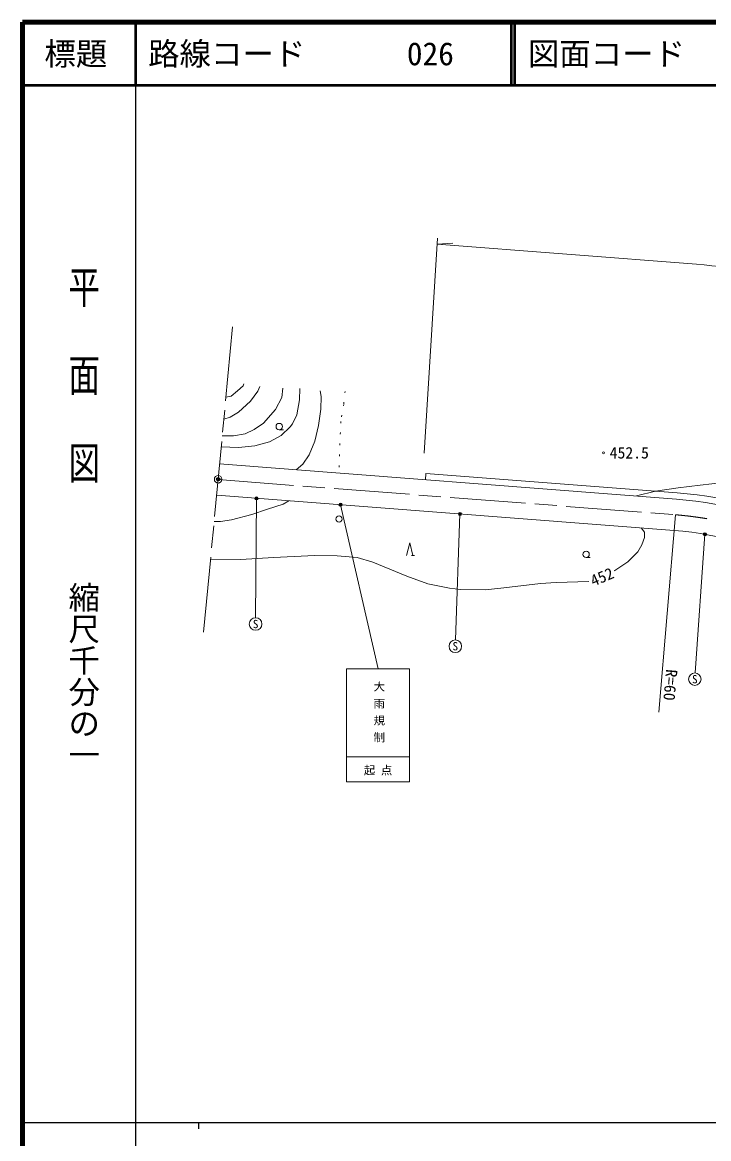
# Model space of a CAD drawing. Units: millimetres, scale not verified. Extents: x 40000 to 680000, y 20000 to 380000.
# Drawn here: x 40000 to 149133, y 202409 to 380000 of the extents above; entities that cross this region are included whole.
import ezdxf
from ezdxf.enums import TextEntityAlignment as Align

# ---------------------------------------------------------------- set-up
doc = ezdxf.new("R2010")
doc.units = ezdxf.units.MM
doc.header["$LTSCALE"] = 1000
doc.header["$PDMODE"] = 32
doc.header["$PDSIZE"] = 500
doc.linetypes.add('CHAIN', pattern=[18.5, 12, -1.5, 3.5, -1.5])
doc.linetypes.add('DOTTED', pattern=[1.75, 0.25, -1.5])
for name, color, linetype, lineweight in [('M-BGD', 7, 'Continuous', 13), ('M-BMK', 2, 'CHAIN', 13), ('M-BMK-SRVR', 3, 'Continuous', 13), ('M-STR-HTXT', 7, 'Continuous', 13), ('M-STR-STRC', 7, 'Continuous', 13), ('M-TTL', 2, 'Continuous', 140), ('M-TTL-BAND', 7, 'Continuous', 25), ('M-TTL-LINE', 7, 'Continuous', 50)]:
    doc.layers.add(name, color=color, linetype=linetype, lineweight=lineweight)
doc.layers.add('M-OTRS', color=6, linetype='Continuous')
doc.layers.add('M-TTL-TXT', color=7, linetype='Continuous')
doc.styles.add('@ＭＳ ゴシック', font='')
doc.styles.add('ＭＳ ゴシック', font='')
doc.styles.get('@ＭＳ ゴシック').set_extended_font_data('@MS Gothic')
doc.styles.get('ＭＳ ゴシック').set_extended_font_data('MS Gothic')

msp = doc.modelspace()

# ---------------------------------------------------------------- hatches: boundary and pattern name
at = {"layer": 'M-STR-HTXT'}
for points in [[(77049, 304101, -0.41421), (77055, 304454, -0.41421), (77408, 304448, -1)], [(90820, 303387, -1), (90381, 303148, -1)], [(109402, 301620, -1), (109771, 301957, -0.41421), (109755, 301604, -0.41421)], [(148345, 298388, -0.41421), (148373, 298740, -0.41421), (148725, 298713, -1)]]:
    msp.add_hatch(color=256, dxfattribs=at).paths.add_polyline_path(points)

# ---------------------------------------------------------------- linework, layer by layer
at = {"layer": 'M-BGD'}
for p, q in [((80847, 315197), (81514, 315197)), ((144044, 304156), (71365, 309740)), ((104098, 307225), (104174, 308222)), ((144124, 305152), (104174, 308222)), ((143644, 299172), (70938, 304758)), ((101857, 295172), (102357, 295172)), ((129647, 294862), (130313, 294862))]:
    msp.add_line(p, q, dxfattribs=at)
for points in [[(71622, 312445), (74389, 312348), (76990, 312643), (79285, 313238), (81156, 314271), (82612, 315636), (82958, 316126), (83643, 317553), (84091, 319949), (84107, 321741)], [(71789, 314209), (73577, 314214), (75436, 314518), (76884, 315244), (78323, 316258), (80262, 318415), (81254, 320322), (81422, 321802)], [(72040, 316858), (73052, 317177), (74386, 318000), (76279, 319715), (77455, 321336), (77781, 322091)], [(72371, 320348), (73207, 320543), (74221, 321365), (75106, 322190), (75212, 322499)], [(137644, 304647), (140686, 305417), (144292, 305962), (147793, 306359), (153322, 307021), (156097, 307601), (159055, 308549), (161911, 310126), (164240, 312707), (166907, 316551), (168254, 319276), (169631, 321354), (171064, 322251)], [(83551, 308804), (84589, 309717), (85611, 311173), (86533, 313387), (87114, 315839), (87484, 318461), (87539, 320454), (87366, 321393)], [(82398, 303877), (81470, 303322), (78993, 302532), (76483, 301689), (73246, 300874), (71536, 300609), (70498, 300597)], [(134112, 292764), (134232, 292815), (136294, 294181), (137891, 295756), (138506, 296858), (138920, 298020), (138911, 298892), (138376, 299576)], [(101107, 295172), (101607, 297172), (102107, 295172)], [(69919, 294482), (74764, 294569), (79960, 294883), (86534, 295157), (90085, 295108), (93216, 294855), (95757, 294120), (101153, 291875), (104472, 290653), (107942, 289974), (109730, 289780), (113586, 289743), (116580, 290016), (122390, 290748), (124868, 290910), (130095, 291064)]]:
    msp.add_lwpolyline(points, dxfattribs=at)
at = {"layer": 'M-BGD', "linetype": 'DOTTED'}
msp.add_lwpolyline([(91326, 321288), (91101, 319214), (90634, 316486), (90340, 308282)], dxfattribs=at)
at = {"layer": 'M-BGD'}
for centre, radius in [((80847, 315697), 500), ((132394, 311526), 150), ((90359, 300979), 500), ((129647, 295362), 500)]:
    msp.add_circle(centre, radius, dxfattribs=at)
for centre, radius, start, end in [((138851, 241874), 62497, 62.73246, 85.23341), ((140025, 248279), 57021, 60.4205, 85.8779), ((138850, 241872), 57500, 62.74687, 85.21736)]:
    msp.add_arc(centre, radius, start, end, dxfattribs=at)
at = {"layer": 'M-BMK'}
for p, q in [((68826, 282960), (73433, 331541)), ((71129, 307251), (143852, 301663))]:
    msp.add_line(p, q, dxfattribs=at)
msp.add_arc((138850, 241872), 60000, 62.74687, 85.21736, dxfattribs=at)
at = {"layer": 'M-BMK-SRVR'}
msp.add_circle((71135, 307315), 600, dxfattribs=at)
at = {"layer": 'M-OTRS'}
msp.add_point((71135, 307315), dxfattribs=at)
msp.add_point((71135, 307315), dxfattribs=at)
at = {"layer": 'M-STR-HTXT'}
for p, q in [((103912, 311466), (106041, 345689)), ((105979, 344690), (108429, 344845)), ((105979, 344690), (147187, 341524)), ((77229, 304275), (77101, 285279)), ((90600, 303268), (96565, 277177)), ((109586, 301788), (108880, 281749)), ((143852, 301663), (141226, 270273)), ((148535, 298550), (146999, 276500))]:
    msp.add_line(p, q, dxfattribs=at)
for centre in [(77229, 304275), (90600, 303268), (109586, 301788), (148535, 298550)]:
    msp.add_circle(centre, 250, dxfattribs=at)
msp.add_arc((138850, 241872), 100000, 62.74687, 85.21736, dxfattribs=at)
at = {"layer": 'M-STR-STRC'}
for p, q in [((91565, 277177), (101565, 277177)), ((91565, 277177), (91565, 259177)), ((101565, 277177), (101565, 259177)), ((91565, 263177), (101565, 263177)), ((91565, 259177), (101565, 259177))]:
    msp.add_line(p, q, dxfattribs=at)
for centre in [(77094, 284279), (108844, 280749), (146930, 275502)]:
    msp.add_circle(centre, 1000, dxfattribs=at)
at = {"layer": 'M-TTL'}
for p, q in [((40000, 380000), (40000, 20000)), ((680000, 380000), (40000, 380000))]:
    msp.add_line(p, q, dxfattribs=at)
at = {"layer": 'M-TTL-BAND'}
for p, q in [((58000, 370000), (58000, 20000)), ((40000, 205000), (579000, 205000)), ((68000, 205000), (68000, 204000))]:
    msp.add_line(p, q, dxfattribs=at)
at = {"layer": 'M-TTL-LINE'}
for p, q in [((58000, 380000), (58000, 370000)), ((117750, 380000), (117750, 370000)), ((118250, 380000), (118250, 370000)), ((40000, 370000), (680000, 370000))]:
    msp.add_line(p, q, dxfattribs=at)

# ---------------------------------------------------------------- texts
at = {"layer": 'M-BGD', "style": 'ＭＳ ゴシック'}
msp.add_text('452.5', height=1833, dxfattribs=at).set_placement((133394, 311526), align=Align.MIDDLE_LEFT)
msp.add_text('452', height=1833, rotation=22.942, dxfattribs=at).set_placement((132166, 291787), align=Align.MIDDLE_CENTER)
at = {"layer": 'M-STR-HTXT', "style": 'ＭＳ ゴシック'}
msp.add_text('R=60', height=1833, rotation=265.217, dxfattribs=at).set_placement((141805, 277188), align=Align.BOTTOM_LEFT)
at = {"layer": 'M-STR-STRC', "style": 'ＭＳ ゴシック'}
for p in [(77094, 284279), (108844, 280749), (146930, 275502)]:
    msp.add_text('S', height=1320, dxfattribs=at).set_placement(p, align=Align.MIDDLE_CENTER)
at = {"layer": 'M-STR-STRC', "style": '@ＭＳ ゴシック'}
msp.add_text('大 雨 規 制', height=1320, rotation=270, dxfattribs=at).set_placement((95662, 275260), align=Align.BOTTOM_LEFT)
at = {"layer": 'M-STR-STRC', "style": 'ＭＳ ゴシック'}
msp.add_text('起 点', height=1320, dxfattribs=at).set_placement((94315, 259949), align=Align.BOTTOM_LEFT)
at = {"layer": 'M-TTL-BAND', "style": '@ＭＳ ゴシック', "width": 1.4}
msp.add_text('平  面  図', height=3666, rotation=270, dxfattribs=at).set_placement((49777, 306475), align=Align.MIDDLE_RIGHT)
at = {"layer": 'M-TTL-BAND', "style": '@ＭＳ ゴシック'}
msp.add_text('縮尺千分の一', height=3666, rotation=270, dxfattribs=at).set_placement((49777, 261030), align=Align.MIDDLE_RIGHT)
at = {"layer": 'M-TTL-TXT', "style": 'ＭＳ ゴシック'}
msp.add_text('標題', height=3666, dxfattribs=at).set_placement((48500, 375000), align=Align.MIDDLE_CENTER)
for s, p in [('路線コード', (60000, 375000)), ('026', (101142, 375000)), ('図面コード', (120380, 375000))]:
    msp.add_text(s, height=3666, dxfattribs=at).set_placement(p, align=Align.MIDDLE_LEFT)

doc.saveas('drawing.dxf')
